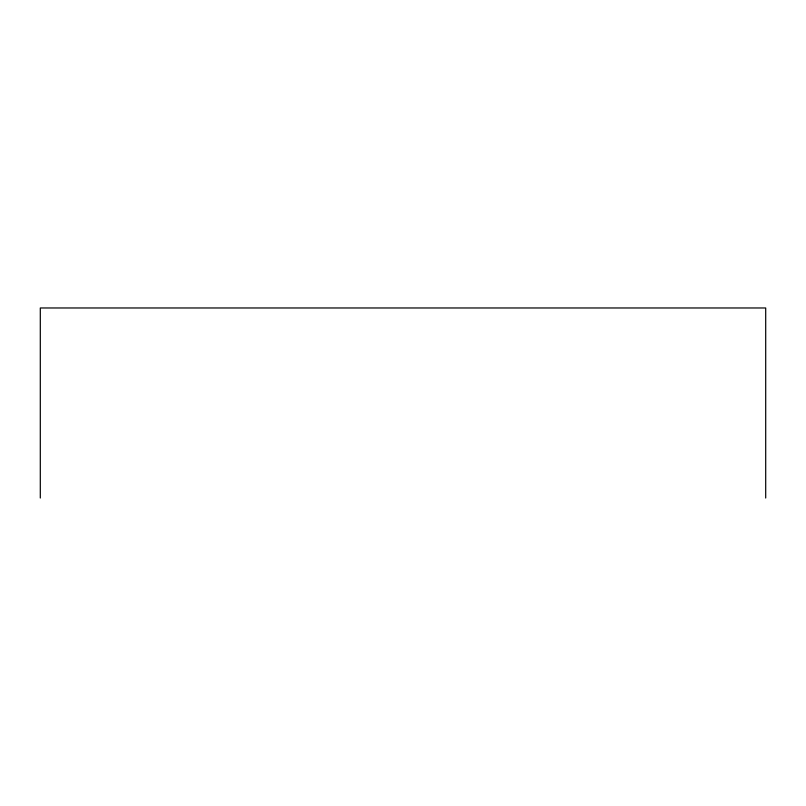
<?xml version="1.0" encoding="UTF-8"?>
<svg xmlns="http://www.w3.org/2000/svg" width="806" height="806" viewBox="0 0 806 806"><rect width="100%" height="100%" fill="white"/><g stroke="black" fill="none" stroke-linecap="round" stroke-linejoin="round"><path stroke-width="1.21" d="M765.7 498.027L765.7 307.973L40.3 307.973L40.3 498.027"/></g></svg>
